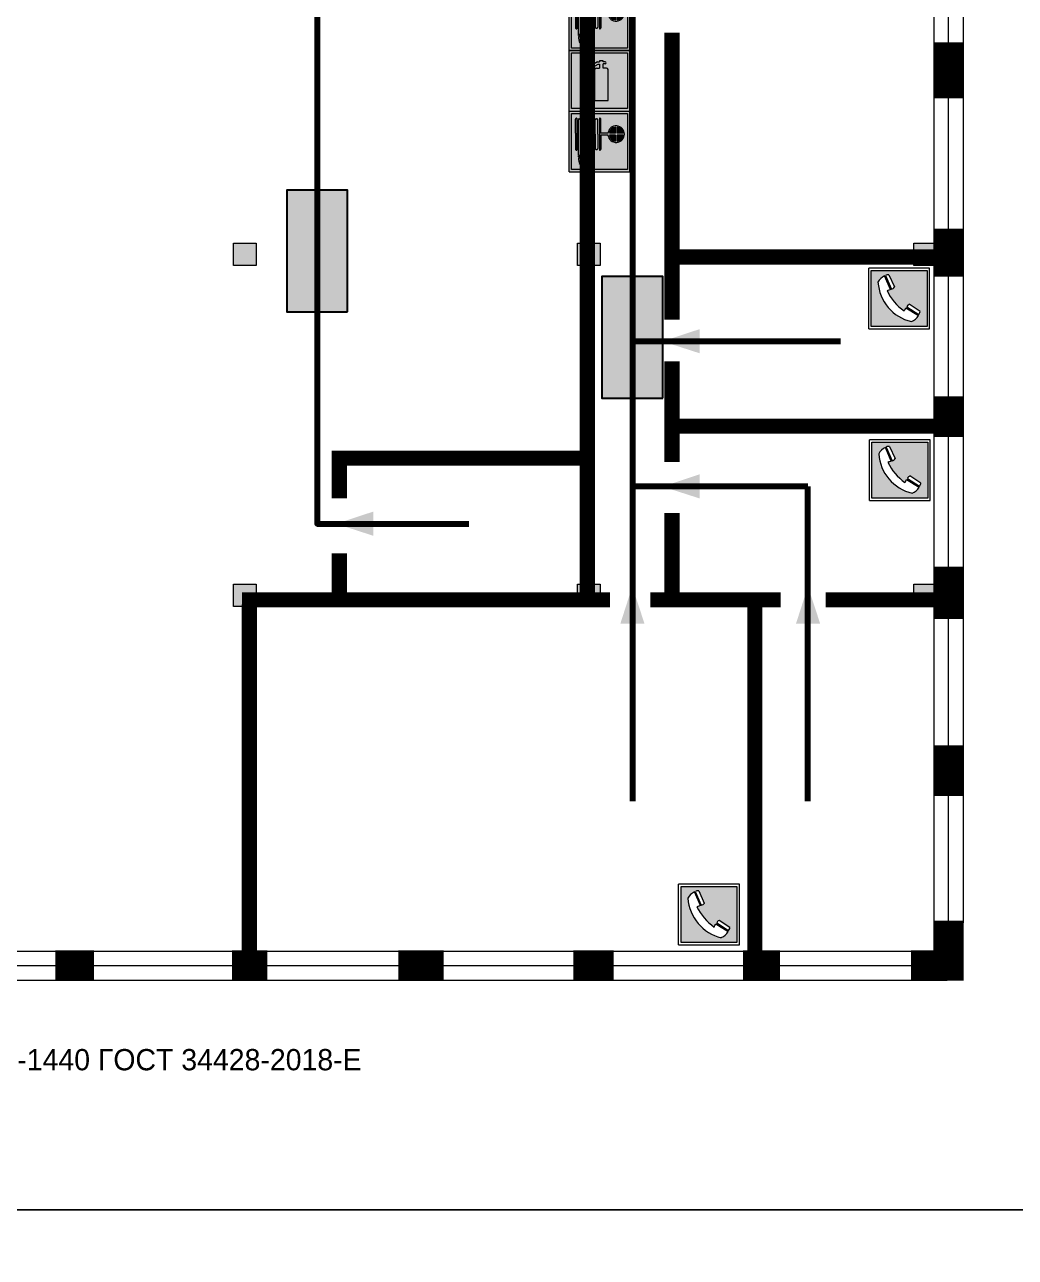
# Model space of a CAD drawing. Header units: millimetres. Extents: x 13810 to 67229, y 12374 to 21950.
# Drawn here: x 23197 to 23327.4, y 14934.4 to 15096.6 of the extents above; entities that cross this region are included whole.
import ezdxf

# ---------------------------------------------------------------- set-up
doc = ezdxf.new("R2010")
doc.units = ezdxf.units.MM
doc.layers.add('План_Штампы', color=7, linetype='Continuous')
doc.styles.add('обычный', font='arial.ttf')

# ---------------------------------------------------------------- blocks, each defined once
blk = doc.blocks.new('A$C32E8229D')
at = {"true_color": 0xffffff}
blk.add_hatch(color=7, dxfattribs=at).paths.add_polyline_path([(0, 0), (0, -8), (16, -8), (16, 0)])
h = blk.add_hatch(color=126)
h.paths.add_polyline_path([(0.2, -0.2), (15.8, -0.2), (15.8, -7.8), (0.2, -7.8)])
h.paths.add_polyline_path([(13.49, -2.05), (12.08, -2.05), (11.37, -2.63, 0.162397), (11.29, -2.84), (11.29, -3.63), (10.35, -3.63), (10.35, -4.05), (11.68, -4.05), (11.68, -3.48), (12.26, -4.28), (11.29, -5.1), (11.29, -6.78), (11.85, -6.78), (11.85, -5.44), (12.8, -4.64), (12.8, -5.94), (14.46, -5.94), (14.46, -5.39), (13.45, -5.39), (13.45, -3.97), (12.46, -2.59), (13.15, -2.59), (13.69, -3.34), (14.18, -3)], flags=16)
h.paths.add_polyline_path([(10.74, -1.82, 1), (11.8, -1.82, 1)], flags=16)
h.paths.add_polyline_path([(9.39, -3.59), (5.99, -3.59), (6.56, -3.03), (5.91, -3.03), (5.1, -3.83), (5.91, -4.64), (6.56, -4.64), (5.99, -4.09), (9.39, -4.09)], flags=16)
h.paths.add_polyline_path([(4.29, -1.08), (1.72, -1.08), (1.72, -6.6), (4.29, -6.6)], flags=16)
at = {"color": 126}
blk.add_lwpolyline([(16, -8), (0, -8), (0, 0), (16, 0)], close=True, dxfattribs=at)
blk = doc.blocks.new('A$C456E1F9C')
at = {"lineweight": 5}
h = blk.add_hatch(color=242, dxfattribs=at)
h.paths.add_polyline_path([(0.51, -1.47), (0.51, -13.26), (12.29, -13.26), (12.29, -1.47)])
h.paths.add_polyline_path([(5.42, -4.95, -0.254479), (4.78, -5.4), (3.52, -2.53, -0.209735), (4.23, -2.4)], flags=16)
h.paths.add_polyline_path([(8.53, -8.6), (10.87, -10.17), (10.54, -10.76), (8.03, -9.13, -0.192251)], flags=16)
h.paths.add_polyline_path([(4.61, -5.49, 0.005518), (3.87, -5.72, 0.128647), (7.49, -10.01, 0.00809), (7.83, -9.33), (10.47, -10.97, -0.16736), (8.99, -12.25, -0.327862), (1.95, -3.95, -0.166952), (3.36, -2.62)], flags=16)
at = {"color": 242, "lineweight": 5}
for p, q in [((0, -13.77), (0, -0.97)), ((12.8, -0.97), (0, -0.97)), ((3.52, -2.53), (4.78, -5.4)), ((4.23, -2.4), (5.42, -4.95)), ((12.8, -13.77), (12.8, -0.97)), ((4.61, -5.49), (3.36, -2.62)), ((7.83, -9.33), (10.47, -10.97)), ((8.03, -9.13), (10.54, -10.76)), ((10.81, -10.12), (8.53, -8.6)), ((10.54, -10.76), (10.8, -10.3)), ((10.8, -10.3), (10.81, -10.12)), ((0, -13.77), (12.8, -13.77))]:
    blk.add_line(p, q, dxfattribs=at)
blk.add_lwpolyline([(0.51, -1.47), (12.29, -1.47), (12.29, -13.26), (0.51, -13.26)], close=True, dxfattribs=at)
for centre, radius, start, end in [((4.02, -3.27), 0.891, 76.3284, 123.7092), ((4.59, -5.34), 2.99, 114.2845, 152.1974), ((11.12, -3.31), 9.19, 183.9915, 256.6009), ((4.68, -4.59), 0.824, 276.9621, 334.0723), ((14.98, -39.1), 35.17, 107.1487, 108.4135), ((13.86, -0.94), 11.08, 205.5536, 234.8762), ((-13.31, 0.8), 23.44, 332.5487, 334.4027), ((8.94, -9.5), 0.989, 114.4092, 157.9388), ((7.87, -9.46), 3, 291.9291, 329.9329)]:
    blk.add_arc(centre, radius, start, end, dxfattribs=at)
blk = doc.blocks.new('A$C37112FD5')
at = {"true_color": 0xf5f5ff}
h = blk.add_hatch(color=7, dxfattribs=at)
h.dxf.hatch_style = 1
h.paths.add_polyline_path([(12.8, -7.4), (0, -7.4), (0, -20.2), (12.8, -20.2)])
h.paths.add_polyline_path([(12.29, -7.91), (12.29, -19.69), (0.51, -19.69), (0.51, -7.91)], flags=16)
h.paths.add_polyline_path([(4.98, -9.04, -0.42597), (5.17, -9.22), (5.17, -12.25), (5.17, -15.29, -0.432244), (4.98, -15.47), (4.83, -15.47, -0.42597), (4.64, -15.29), (4.64, -12.25), (4.64, -9.22, -0.432244), (4.83, -9.04)], flags=0)
h.paths.add_polyline_path([(4.28, -9.22), (4.28, -12.25), (4.28, -15.29, -0.432244), (4.09, -15.47), (3.94, -15.47, -0.42597), (3.75, -15.29), (3.75, -12.25), (3.75, -9.22, -0.432244), (3.94, -9.04), (4.09, -9.04, -0.42597)], flags=0)
h.paths.add_polyline_path([(5.72, -9.04), (5.87, -9.04, -0.42597), (6.06, -9.22), (6.06, -12.25), (6.06, -15.29, -0.432244), (5.87, -15.47), (5.72, -15.47, -0.42597), (5.53, -15.29), (5.53, -12.25), (5.53, -9.22, -0.432244)], flags=0)
h.paths.add_polyline_path([(6.42, -8.9), (6.5, -8.9, -0.42597), (6.69, -9.08), (6.69, -12.03), (8.21, -12.03, -15.824349), (8.21, -12.47), (6.69, -12.47), (6.69, -15.42, -0.432244), (6.5, -15.6), (6.42, -15.6)], flags=0)
h.paths.add_polyline_path([(3.39, -9.22), (3.39, -12.25), (3.39, -15.29, -0.432244), (3.2, -15.47), (3.05, -15.47, -0.42597), (2.85, -15.29), (2.85, -12.25), (2.85, -9.22, -0.432244), (3.05, -9.04), (3.2, -9.04, -0.42597)], flags=0)
h.paths.add_polyline_path([(2.5, -9.22), (2.5, -16.71), (1.96, -16.71), (1.96, -9.22, -0.432244), (2.15, -9.04), (2.31, -9.04, -0.42597)], flags=0)
h.paths.add_polyline_path([(1.61, -8.9), (1.61, -15.6), (1.57, -15.6, -0.42597), (1.37, -15.42), (1.37, -12.03), (1.37, -9.09, -0.432244), (1.57, -8.9)], flags=0)
h.paths.add_polyline_path([(9.76, -10.81), (9.76, -12.03), (8.49, -12.03, -0.336371)], flags=0)
h.paths.add_polyline_path([(8.49, -12.47), (9.76, -12.47), (9.76, -13.7, -0.336371)], flags=0)
h.paths.add_polyline_path([(10.11, -10.81, -0.336371), (11.38, -12.03), (10.11, -12.03)], flags=0)
h.paths.add_polyline_path([(10.11, -12.47), (11.38, -12.47, -0.336371), (10.11, -13.7)], flags=0)
h.paths.add_polyline_path([(2.5, -16.84), (2.5, -17.05), (1.97, -17.05), (1.97, -16.84)], flags=0)
h.paths.add_polyline_path([(2.5, -17.24, -0.033778), (2.24, -18.6, -0.033778), (1.97, -17.24)], flags=0)
h = blk.add_hatch(color=242)
h.dxf.hatch_style = 1
h.paths.add_polyline_path([(12.29, -7.91), (0.51, -7.91), (0.51, -19.69), (12.29, -19.69)])
h.paths.add_polyline_path([(6.42, -15.6), (6.42, -8.9), (6.5, -8.9, -0.42597), (6.69, -9.08), (6.69, -12.03), (8.21, -12.03, -15.824349), (8.21, -12.47), (6.69, -12.47), (6.69, -15.42, -0.432244), (6.5, -15.6)], flags=16)
h.paths.add_polyline_path([(5.87, -15.47), (5.72, -15.47, -0.42597), (5.53, -15.29), (5.53, -12.25), (5.53, -9.22, -0.432244), (5.72, -9.04), (5.87, -9.04, -0.42597), (6.06, -9.22), (6.06, -12.25), (6.06, -15.29, -0.432244)], flags=16)
h.paths.add_polyline_path([(4.98, -15.47), (4.83, -15.47, -0.42597), (4.64, -15.29), (4.64, -12.25), (4.64, -9.22, -0.432244), (4.83, -9.04), (4.98, -9.04, -0.42597), (5.17, -9.22), (5.17, -12.25), (5.17, -15.29, -0.432244)], flags=16)
h.paths.add_polyline_path([(4.09, -15.47), (3.94, -15.47, -0.42597), (3.75, -15.29), (3.75, -12.25), (3.75, -9.22, -0.432244), (3.94, -9.04), (4.09, -9.04, -0.42597), (4.28, -9.22), (4.28, -12.25), (4.28, -15.29, -0.432244)], flags=16)
h.paths.add_polyline_path([(3.2, -15.47), (3.05, -15.47, -0.42597), (2.85, -15.29), (2.85, -12.25), (2.85, -9.22, -0.432244), (3.05, -9.04), (3.2, -9.04, -0.42597), (3.39, -9.22), (3.39, -12.25), (3.39, -15.29, -0.432244)], flags=16)
h.paths.add_polyline_path([(2.5, -17.05), (1.97, -17.05), (1.97, -16.84), (2.5, -16.84)], flags=16)
h.paths.add_polyline_path([(2.5, -17.24, -0.033778), (2.24, -18.6, -0.033778), (1.97, -17.24)], flags=16)
h.paths.add_polyline_path([(2.5, -16.71), (1.96, -16.71), (1.96, -9.22, -0.432244), (2.15, -9.04), (2.31, -9.04, -0.42597), (2.5, -9.22)], flags=16)
h.paths.add_polyline_path([(1.61, -15.6), (1.57, -15.6, -0.42597), (1.37, -15.42), (1.37, -12.03), (1.37, -9.09, -0.432244), (1.57, -8.9), (1.61, -8.9)], flags=16)
h.paths.add_polyline_path([(8.49, -12.47), (9.76, -12.47), (9.76, -13.7, -0.336371)], flags=0)
h.paths.add_polyline_path([(10.11, -13.7), (10.11, -12.47), (11.38, -12.47, -0.336371)], flags=0)
h.paths.add_polyline_path([(8.49, -12.03, -0.336371), (9.76, -10.81), (9.76, -12.03)], flags=0)
h.paths.add_polyline_path([(10.11, -12.03), (10.11, -10.81, -0.336371), (11.38, -12.03)], flags=0)
h = blk.add_hatch(color=7, dxfattribs=at)
h.dxf.hatch_style = 1
h.paths.add_polyline_path([(1.61, -8.9), (1.57, -8.9, 0.432244), (1.37, -9.09), (1.37, -12.03), (1.37, -15.42, 0.42597), (1.57, -15.6), (1.61, -15.6)])
h.paths.add_polyline_path([(2.5, -9.22, 0.42597), (2.31, -9.04), (2.15, -9.04, 0.432244), (1.96, -9.22), (1.96, -16.71), (2.5, -16.71)])
h.paths.add_polyline_path([(2.5, -16.84), (1.97, -16.84), (1.97, -17.05), (2.5, -17.05)])
h.paths.add_polyline_path([(2.5, -17.24), (1.97, -17.24, 0.033778), (2.24, -18.6, 0.033778)])
h.paths.add_polyline_path([(3.39, -12.25), (3.39, -9.22, 0.42597), (3.2, -9.04), (3.05, -9.04, 0.432244), (2.85, -9.22), (2.85, -12.25), (2.85, -15.29, 0.42597), (3.05, -15.47), (3.2, -15.47, 0.432244), (3.39, -15.29)])
h.paths.add_polyline_path([(4.28, -12.25), (4.28, -9.22, 0.42597), (4.09, -9.04), (3.94, -9.04, 0.432244), (3.75, -9.22), (3.75, -12.25), (3.75, -15.29, 0.42597), (3.94, -15.47), (4.09, -15.47, 0.432244), (4.28, -15.29)])
h.paths.add_polyline_path([(5.17, -12.25), (5.17, -9.22, 0.42597), (4.98, -9.04), (4.83, -9.04, 0.432244), (4.64, -9.22), (4.64, -12.25), (4.64, -15.29, 0.42597), (4.83, -15.47), (4.98, -15.47, 0.432244), (5.17, -15.29)])
h.paths.add_polyline_path([(6.06, -12.25), (6.06, -9.22, 0.42597), (5.87, -9.04), (5.72, -9.04, 0.432244), (5.53, -9.22), (5.53, -12.25), (5.53, -15.29, 0.42597), (5.72, -15.47), (5.87, -15.47, 0.432244), (6.06, -15.29)])
h.paths.add_polyline_path([(6.69, -12.47), (8.21, -12.47, 15.824349), (8.21, -12.03), (6.69, -12.03), (6.69, -9.08, 0.42597), (6.5, -8.9), (6.42, -8.9), (6.42, -15.6), (6.5, -15.6, 0.432244), (6.69, -15.42)])
h.paths.add_polyline_path([(8.49, -12.47), (9.76, -12.47), (9.76, -13.7, -0.336371)], flags=16)
h.paths.add_polyline_path([(8.49, -12.03, -0.336371), (9.76, -10.81), (9.76, -12.03)], flags=16)
h.paths.add_polyline_path([(10.11, -12.47), (11.38, -12.47, -0.336371), (10.11, -13.7)], flags=16)
h.paths.add_polyline_path([(10.11, -12.03), (10.11, -10.81, -0.336371), (11.38, -12.03)], flags=16)
h = blk.add_hatch(color=242)
h.dxf.hatch_style = 1
h.paths.add_polyline_path([(9.76, -10.81, 0.336371), (8.49, -12.03), (9.76, -12.03)])
h.paths.add_polyline_path([(10.11, -10.81), (10.11, -12.03), (11.38, -12.03, 0.336371)])
h.paths.add_polyline_path([(11.38, -12.47), (10.11, -12.47), (10.11, -13.7, 0.336371)])
h.paths.add_polyline_path([(9.76, -12.47), (8.49, -12.47, 0.336371), (9.76, -13.7)])
at = {"color": 242, "lineweight": 5}
for p, q in [((0, -20.2), (0, -7.4)), ((0, -7.4), (12.8, -7.4)), ((12.8, -20.2), (12.8, -7.4)), ((1.37, -12.03), (1.37, -9.08)), ((1.57, -8.9), (1.61, -8.9)), ((1.61, -8.9), (1.61, -15.6)), ((1.96, -16.71), (1.96, -9.22)), ((2.15, -9.04), (2.31, -9.04)), ((2.5, -16.71), (2.5, -9.22)), ((2.85, -12.25), (2.85, -9.22)), ((3.05, -9.04), (3.2, -9.04)), ((3.39, -12.25), (3.39, -9.22)), ((3.75, -12.25), (3.75, -9.22)), ((3.94, -9.04), (4.09, -9.04)), ((4.28, -12.25), (4.28, -9.22)), ((4.64, -12.25), (4.64, -9.22)), ((4.83, -9.04), (4.98, -9.04)), ((5.17, -12.25), (5.17, -9.22)), ((5.53, -12.25), (5.53, -9.22)), ((5.72, -9.04), (5.87, -9.04)), ((6.06, -12.25), (6.06, -9.22)), ((6.42, -8.9), (6.42, -15.6)), ((6.5, -8.9), (6.42, -8.9)), ((6.69, -12.03), (6.69, -9.08)), ((1.37, -12.03), (1.37, -15.42)), ((2.85, -12.25), (2.85, -15.29)), ((3.39, -12.25), (3.39, -15.29)), ((3.75, -12.25), (3.75, -15.29)), ((4.28, -12.25), (4.28, -15.29)), ((4.64, -12.25), (4.64, -15.29)), ((5.17, -12.25), (5.17, -15.29)), ((5.53, -12.25), (5.53, -15.29)), ((6.06, -12.25), (6.06, -15.29)), ((8.21, -12.03), (6.69, -12.03)), ((8.21, -12.47), (6.69, -12.47)), ((6.69, -12.47), (6.69, -15.42)), ((9.76, -12.03), (8.49, -12.03)), ((9.76, -12.47), (8.49, -12.47)), ((9.76, -10.81), (9.76, -12.03)), ((9.76, -12.47), (9.76, -13.7)), ((10.11, -10.81), (10.11, -12.03)), ((11.38, -12.03), (10.11, -12.03)), ((11.38, -12.47), (10.11, -12.47)), ((10.11, -12.47), (10.11, -13.7)), ((3.05, -15.47), (3.2, -15.47)), ((3.94, -15.47), (4.09, -15.47)), ((4.83, -15.47), (4.98, -15.47)), ((5.72, -15.47), (5.87, -15.47)), ((1.57, -15.6), (1.61, -15.6)), ((1.96, -16.71), (2.5, -16.71)), ((1.97, -16.84), (2.5, -16.84)), ((1.97, -17.05), (1.97, -16.84)), ((2.5, -17.05), (1.97, -17.05)), ((1.97, -17.24), (2.5, -17.24)), ((2.5, -16.84), (2.5, -17.05)), ((6.42, -15.6), (6.5, -15.6)), ((0, -20.2), (12.8, -20.2))]:
    blk.add_line(p, q, dxfattribs=at)
blk.add_lwpolyline([(0.51, -7.91), (12.29, -7.91), (12.29, -19.69), (0.51, -19.69)], close=True, dxfattribs=at)
for centre, radius, start, end in [((1.56, -9.09), 0.182, 87.1027, 180.6071), ((2.15, -9.22), 0.182, 87.1027, 180.6071), ((2.32, -9.22), 0.182, 359.3929, 92.8973), ((3.04, -9.22), 0.182, 87.1027, 180.6071), ((3.21, -9.22), 0.182, 359.3929, 92.8973), ((3.93, -9.22), 0.182, 87.1027, 180.6071), ((4.1, -9.22), 0.182, 359.3929, 92.8973), ((4.82, -9.22), 0.182, 87.1027, 180.6071), ((4.99, -9.22), 0.182, 359.3929, 92.8973), ((5.71, -9.22), 0.182, 87.1027, 180.6071), ((5.88, -9.22), 0.182, 359.3929, 92.8973), ((6.51, -9.09), 0.182, 359.3929, 92.8973), ((9.93, -12.25), 1.74, 187.2319, 172.7681), ((9.93, -12.25), 1.46, 96.9927, 171.3585), ((9.93, -12.25), 1.46, 188.6415, 263.0073), ((9.93, -12.25), 1.46, 8.6415, 83.0073), ((9.93, -12.25), 1.46, 276.9927, 351.3585), ((1.56, -15.42), 0.182, 179.3929, 272.8973), ((3.04, -15.29), 0.182, 179.3929, 272.8973), ((3.21, -15.29), 0.182, 267.1027, 0.6071), ((3.93, -15.29), 0.182, 179.3929, 272.8973), ((4.1, -15.29), 0.182, 267.1027, 0.6071), ((4.82, -15.29), 0.182, 179.3929, 272.8973), ((4.99, -15.29), 0.182, 267.1027, 0.6071), ((5.71, -15.29), 0.182, 179.3929, 272.8973), ((5.88, -15.29), 0.182, 267.1027, 0.6071), ((6.51, -15.42), 0.182, 267.1027, 0.6071), ((12.17, -15.98), 10.27, 187.041, 194.7793), ((-7.7, -15.98), 10.27, 345.2207, 352.959)]:
    blk.add_arc(centre, radius, start, end, dxfattribs=at)
blk = doc.blocks.new('A$C3AD82952')
at = {"true_color": 0xf5f5ff}
h = blk.add_hatch(color=7, dxfattribs=at)
h.dxf.hatch_style = 1
h.paths.add_polyline_path([(8.21, 8.73, 0.414214), (7.89, 9.05), (7.22, 9.05), (7.22, 9.92), (7.59, 9.92, 1), (7.57, 10.36), (7.22, 10.36), (7.22, 10.6), (6.43, 10.6), (6.43, 10.36), (6.01, 10.36), (4.74, 9.59), (4.74, 8.69), (4.98, 8.73), (4.98, 9.26), (6.12, 9.91), (6.43, 9.91), (6.43, 9.05), (5.76, 9.05, 0.414214), (5.44, 8.73), (5.44, 2.2), (8.21, 2.2)], flags=0)
h.paths.add_polyline_path([(12.8, 12.8), (0, 12.8), (0, 0), (12.8, 0)])
h.paths.add_polyline_path([(0.51, 12.29), (12.29, 12.29), (12.29, 0.51), (0.51, 0.51)], flags=16)
h.paths.add_polyline_path([(4.74, 9.59), (6.01, 10.36), (6.43, 10.36), (6.43, 10.6), (7.22, 10.6), (7.22, 10.36), (7.59, 10.36, -0.94586), (7.59, 9.92), (7.22, 9.92), (7.22, 9.05), (7.89, 9.05, -0.414214), (8.21, 8.73), (8.21, 2.2), (5.44, 2.2), (5.44, 8.73, -0.414214), (5.76, 9.05), (6.43, 9.05), (6.43, 9.91), (6.12, 9.91), (4.98, 9.26), (4.98, 8.73), (4.74, 8.69)], flags=0)
h = blk.add_hatch(color=242)
h.dxf.hatch_style = 1
h.paths.add_polyline_path([(12.29, 12.29), (0.51, 12.29), (0.51, 0.51), (12.29, 0.51)])
h.paths.add_polyline_path([(4.74, 8.69), (4.74, 9.59), (6.01, 10.36), (6.43, 10.36), (6.43, 10.6), (7.22, 10.6), (7.22, 10.36), (7.59, 10.36, -0.94586), (7.59, 9.92), (7.22, 9.92), (7.22, 9.05), (7.89, 9.05, -0.414214), (8.21, 8.73), (8.21, 2.2), (5.44, 2.2), (5.44, 8.73, -0.414214), (5.76, 9.05), (6.43, 9.05), (6.43, 9.91), (6.12, 9.91), (4.98, 9.26), (4.98, 8.73)], flags=16)
h = blk.add_hatch(color=7, dxfattribs=at)
h.dxf.hatch_style = 1
h.paths.add_polyline_path([(8.21, 8.73, 0.414214), (7.89, 9.05), (7.22, 9.05), (7.22, 9.92), (7.59, 9.92, 1), (7.57, 10.36), (7.22, 10.36), (7.22, 10.6), (6.43, 10.6), (6.43, 10.36), (6.01, 10.36), (4.74, 9.59), (4.74, 8.69), (4.98, 8.73), (4.98, 9.26), (6.12, 9.91), (6.43, 9.91), (6.43, 9.05), (5.76, 9.05, 0.414214), (5.44, 8.73), (5.44, 2.2), (8.21, 2.2)])
at = {"color": 242, "lineweight": 5}
for p, q in [((0, 0), (0, 12.8)), ((0, 12.8), (12.8, 12.8)), ((7.22, 10.6), (6.43, 10.6)), ((6.43, 10.6), (6.43, 10.36)), ((7.22, 10.36), (7.22, 10.6)), ((12.8, 0), (12.8, 12.8)), ((6.01, 10.36), (4.74, 9.59)), ((4.74, 9.59), (4.74, 8.69)), ((4.74, 8.69), (4.98, 8.73)), ((4.98, 9.26), (6.12, 9.91)), ((4.98, 8.73), (4.98, 9.26)), ((5.44, 2.2), (5.44, 8.73)), ((5.76, 9.05), (6.43, 9.05)), ((6.01, 10.36), (6.43, 10.36)), ((6.12, 9.91), (6.43, 9.91)), ((6.43, 9.91), (6.43, 9.05)), ((7.59, 10.36), (7.22, 10.36)), ((7.22, 9.05), (7.22, 9.92)), ((7.59, 9.92), (7.22, 9.92)), ((7.89, 9.05), (7.22, 9.05)), ((8.21, 2.2), (8.21, 8.73)), ((0, 0), (12.8, 0)), ((5.44, 2.2), (8.21, 2.2))]:
    blk.add_line(p, q, dxfattribs=at)
blk.add_lwpolyline([(0.51, 12.29), (12.29, 12.29), (12.29, 0.51), (0.51, 0.51)], close=True, dxfattribs=at)
for centre, radius, start, end in [((5.76, 8.73), 0.32, 90, 180), ((7.58, 10.14), 0.223, 273.1875, 86.8125), ((7.89, 8.73), 0.32, 0, 90)]:
    blk.add_arc(centre, radius, start, end, dxfattribs=at)

msp = doc.modelspace()

# ---------------------------------------------------------------- hatches: boundary and pattern name
at = {"lineweight": 0}
h = msp.add_hatch(color=256, dxfattribs=at)
h.dxf.hatch_style = 1
h.paths.add_polyline_path([(23227.43, 15067.88), (23224.46, 15067.88), (23224.46, 15064.92), (23227.43, 15064.92)])
h = msp.add_hatch(color=256, dxfattribs=at)
h.dxf.hatch_style = 1
h.paths.add_polyline_path([(23272.73, 15067.88), (23269.76, 15067.88), (23269.76, 15064.92), (23272.73, 15064.92)])
h = msp.add_hatch(color=256, dxfattribs=at)
h.dxf.hatch_style = 1
h.paths.add_polyline_path([(23317, 15067.88), (23314.03, 15067.88), (23314.03, 15064.92), (23317, 15064.92)])
h = msp.add_hatch(color=256, dxfattribs=at)
h.dxf.hatch_style = 1
h.paths.add_polyline_path([(23227.43, 15023), (23224.46, 15023), (23224.46, 15020.03), (23227.43, 15020.03)])
h = msp.add_hatch(color=256, dxfattribs=at)
h.dxf.hatch_style = 1
h.paths.add_polyline_path([(23272.73, 15023), (23269.76, 15023), (23269.76, 15020.03), (23272.73, 15020.03)])
h = msp.add_hatch(color=256, dxfattribs=at)
h.dxf.hatch_style = 1
h.paths.add_polyline_path([(23317, 15023), (23314.03, 15023), (23314.03, 15020.03), (23317, 15020.03)])

# ---------------------------------------------------------------- linework, layer by layer
at = {"color": 126, "lineweight": 0, "true_color": 0x008754}
for points in [[(22937.02, 15335.63), (23537.02, 15335.63), (23537.02, 14940.63), (22937.02, 14940.63)], [(22937.02, 14940.63), (23537.02, 14940.63), (23537.02, 14545.63), (22937.02, 14545.63)]]:
    msp.add_lwpolyline(points, close=True, dxfattribs=at)
at = {"lineweight": 0}
for points in [[(23318.58, 14978.68), (23318.58, 15211.77)], [(23316.67, 14978.4), (23316.67, 15211.5)], [(23320.54, 14978.38), (23320.54, 15211.47)], [(23067.1, 14974.66), (23318.57, 14974.66)], [(23068.12, 14972.79), (23318.67, 14972.79)], [(23068.66, 14970.87), (23318.42, 14970.87)]]:
    msp.add_lwpolyline(points, dxfattribs=at)
at = {"color": 126, "lineweight": 100, "true_color": 0x008754}
for points in [[(23277.01, 14994.4), (23277.01, 15194.09)], [(23235.49, 15169.01), (23235.49, 15030.91), (23255.44, 15030.91)], [(23304.37, 15054.93), (23277.01, 15054.93)], [(23300.05, 15035.82), (23277.01, 15035.82)], [(23300.05, 14994.4), (23300.05, 15035.82)]]:
    msp.add_lwpolyline(points, dxfattribs=at)
at = {"lineweight": 100, "const_width": 2}
for points in [[(23268.25, 15177.88), (23271.04, 15177.88), (23271.04, 15020.91), (23274.04, 15020.91), (23225.6, 15020.91)], [(23282.17, 15095.58), (23282.17, 15057.82)], [(23282.17, 15066.05), (23318.58, 15066.05)], [(23282.17, 15052.3), (23282.17, 15039.07)], [(23282.17, 15043.79), (23318.58, 15043.79)], [(23270.53, 15039.56), (23238.4, 15039.56), (23238.4, 15034.3)], [(23282.17, 15032.33), (23282.17, 15020.91), (23279.32, 15020.91), (23296.48, 15020.91)], [(23238.4, 15027.03), (23238.4, 15021.78)], [(23293.08, 15020.91), (23293.08, 14973.1)], [(23302.39, 15020.91), (23320.25, 15020.91)], [(23226.56, 14972.79), (23226.56, 15020.34)]]:
    msp.add_lwpolyline(points, dxfattribs=at)
at = {"lineweight": 0, "const_width": 4}
for points in [[(23318.58, 15094.3), (23318.58, 15086.95)], [(23318.58, 15069.8), (23318.58, 15063.45)], [(23318.58, 15047.69), (23318.58, 15042.37)], [(23318.58, 15025.28), (23318.58, 15018.4)], [(23318.58, 15001.76), (23318.58, 14995.1)], [(23318.58, 14978.68), (23318.58, 14972.79), (23313.66, 14972.79)], [(23206.12, 14972.79), (23201.03, 14972.79)], [(23228.91, 14972.79), (23224.26, 14972.79)], [(23252.14, 14972.79), (23246.17, 14972.79)], [(23274.49, 14972.79), (23269.18, 14972.79)], [(23296.4, 14972.79), (23291.53, 14972.79)]]:
    msp.add_lwpolyline(points, dxfattribs=at)
at = {"lineweight": 0}
for points in [[(23224.46, 15067.88), (23227.43, 15067.88), (23227.43, 15064.92), (23224.46, 15064.92)], [(23269.76, 15067.88), (23272.73, 15067.88), (23272.73, 15064.92), (23269.76, 15064.92)], [(23314.03, 15067.88), (23317, 15067.88), (23317, 15064.92), (23314.03, 15064.92)], [(23224.46, 15023), (23227.43, 15023), (23227.43, 15020.03), (23224.46, 15020.03)], [(23269.76, 15023), (23272.73, 15023), (23272.73, 15020.03), (23269.76, 15020.03)], [(23314.03, 15023), (23317, 15023), (23317, 15020.03), (23314.03, 15020.03)]]:
    msp.add_lwpolyline(points, close=True, dxfattribs=at)
at = {"layer": 'План_Штампы', "color": 126, "true_color": 0x008754}
for points in [[(23285.84, 15056.56), (23285.84, 15053.37), (23280.94, 15054.95)], [(23285.84, 15037.45), (23285.84, 15034.26), (23280.94, 15035.83)], [(23242.88, 15032.54), (23242.87, 15029.35), (23237.98, 15030.93)], [(23278.57, 15017.76), (23275.38, 15017.77), (23276.96, 15022.67)], [(23301.69, 15017.77), (23298.5, 15017.78), (23300.08, 15022.68)]]:
    msp.add_solid(points, dxfattribs=at)

# ---------------------------------------------------------------- block references
for name, p, xscale, yscale, zscale in [('A$C37112FD5', (23268.63, 15105.85), 0.6249984004534781, 0.6249984004534781, 0.6249984004534781), ('A$C3AD82952', (23268.63, 15085.26), 0.625, 0.625, 0.625), ('A$C37112FD5', (23268.63, 15089.88), 0.6249984004534781, 0.6249984004534781, 0.6249984004534781), ('A$C456E1F9C', (23308.07, 15065.2), 0.625, 0.625, 0.625), ('A$C456E1F9C', (23308.17, 15042.61), 0.625, 0.625, 0.625), ('A$C456E1F9C', (23283.05, 14984.1), 0.625, 0.625, 0.625)]:
    msp.add_blockref(name, p, dxfattribs=dict(xscale=xscale, yscale=yscale, zscale=zscale))
at = {"layer": 'План_Штампы', "color": 126, "true_color": 0x008754, "xscale": -1, "rotation": 90}
for p in [(23231.47, 15074.84), (23272.96, 15063.47)]:
    msp.add_blockref('A$C32E8229D', p, dxfattribs=at)

# ---------------------------------------------------------------- texts
at = {"lineweight": 0, "insert": (23167.29, 14959.98), "char_height": 2.8, "width": 191.3484, "attachment_point": 5, "style": 'обычный'}
msp.add_mtext('\\pi-8.4,l8.4,t8.4;{\\fProxima Nova Rg|b0|i0|c204|p2;ИЗГОТОВИТЕЛЬ: ИП АНДРЕЕВ А. А.\\fProxima Nova Rg|b0|i0|c0|p2; \\fProxima Nova Rg|b0|i0|c204|p2;ФП-24 - 2022/ 200-25-1440 ГОСТ 34428-2018-Е\\H1.2266x; }', dxfattribs=at)

doc.saveas('drawing.dxf')
